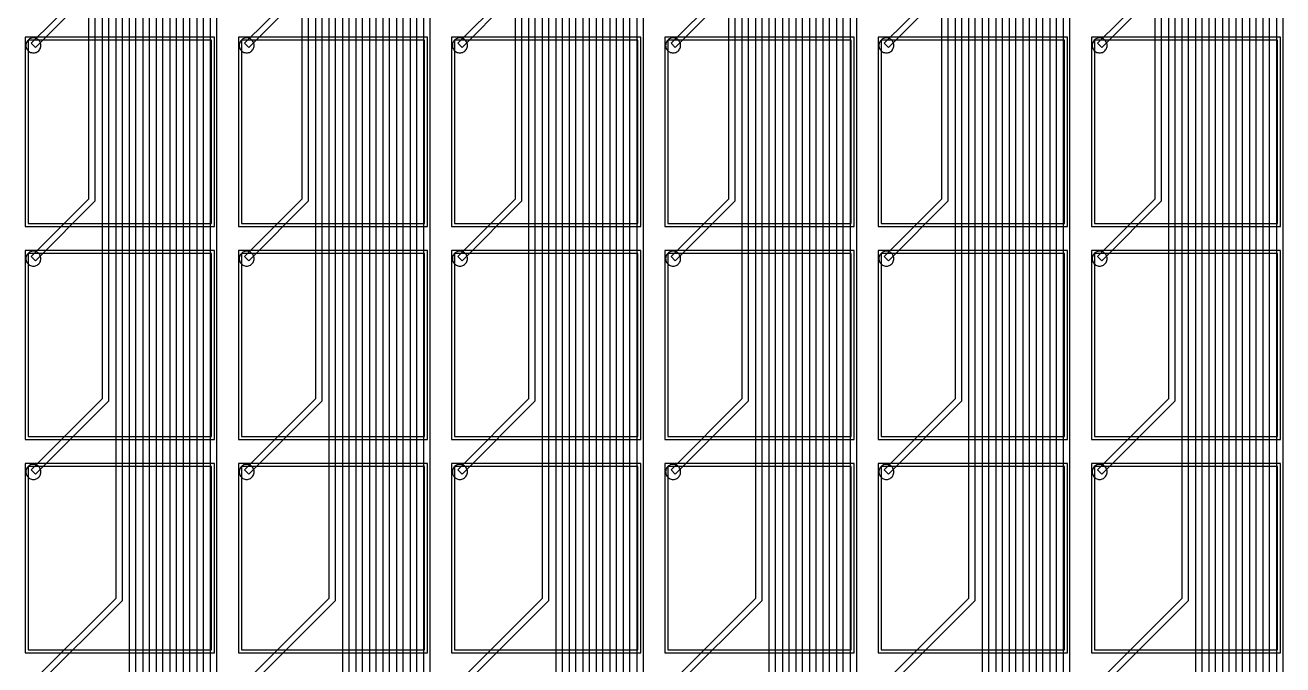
# Model space of a CAD drawing. Header units: metres. Extents: x -1210 to 4965, y 111 to 1966.
# Drawn here: x 1420 to 1838.8, y 1175 to 1388 of the extents above; entities that cross this region are included whole.
import ezdxf

# ---------------------------------------------------------------- set-up
doc = ezdxf.new("R2010")
doc.units = ezdxf.units.M
for name, color, linetype in [('Etching', 1, 'CONTINUOUS'), ('EtchingPad', 2, 'CONTINUOUS'), ('Metal1', 4, 'CONTINUOUS'), ('Metal2', 3, 'CONTINUOUS')]:
    doc.layers.add(name, color=color, linetype=linetype)

msp = doc.modelspace()

# ---------------------------------------------------------------- linework, layer by layer
at = {"layer": 'Etching'}
for points in [[(1425.25, 1381.25), (1425.23, 1381.58), (1425.16, 1381.9), (1425.06, 1382.21), (1424.92, 1382.5), (1424.73, 1382.77), (1424.52, 1383.02), (1424.27, 1383.23), (1424, 1383.42), (1423.71, 1383.56), (1423.4, 1383.66), (1423.08, 1383.73), (1422.75, 1383.75), (1422.42, 1383.73), (1422.1, 1383.66), (1421.79, 1383.56), (1421.5, 1383.42), (1421.23, 1383.23), (1420.98, 1383.02), (1420.77, 1382.77), (1420.58, 1382.5), (1420.44, 1382.21), (1420.34, 1381.9), (1420.27, 1381.58), (1420.25, 1381.25), (1420.27, 1380.92), (1420.34, 1380.6), (1420.44, 1380.29), (1420.58, 1380), (1420.77, 1379.73), (1420.98, 1379.48), (1421.23, 1379.27), (1421.5, 1379.08), (1421.79, 1378.94), (1422.1, 1378.84), (1422.42, 1378.77), (1422.75, 1378.75), (1423.08, 1378.77), (1423.4, 1378.84), (1423.71, 1378.94), (1424, 1379.08), (1424.27, 1379.27), (1424.52, 1379.48), (1424.73, 1379.73), (1424.92, 1380), (1425.06, 1380.29), (1425.16, 1380.6), (1425.23, 1380.92), (1425.25, 1381.25)], [(1496.25, 1381.25), (1496.23, 1381.58), (1496.16, 1381.9), (1496.06, 1382.21), (1495.92, 1382.5), (1495.73, 1382.77), (1495.52, 1383.02), (1495.27, 1383.23), (1495, 1383.42), (1494.71, 1383.56), (1494.4, 1383.66), (1494.08, 1383.73), (1493.75, 1383.75), (1493.42, 1383.73), (1493.1, 1383.66), (1492.79, 1383.56), (1492.5, 1383.42), (1492.23, 1383.23), (1491.98, 1383.02), (1491.77, 1382.77), (1491.58, 1382.5), (1491.44, 1382.21), (1491.34, 1381.9), (1491.27, 1381.58), (1491.25, 1381.25), (1491.27, 1380.92), (1491.34, 1380.6), (1491.44, 1380.29), (1491.58, 1380), (1491.77, 1379.73), (1491.98, 1379.48), (1492.23, 1379.27), (1492.5, 1379.08), (1492.79, 1378.94), (1493.1, 1378.84), (1493.42, 1378.77), (1493.75, 1378.75), (1494.08, 1378.77), (1494.4, 1378.84), (1494.71, 1378.94), (1495, 1379.08), (1495.27, 1379.27), (1495.52, 1379.48), (1495.73, 1379.73), (1495.92, 1380), (1496.06, 1380.29), (1496.16, 1380.6), (1496.23, 1380.92), (1496.25, 1381.25)], [(1567.25, 1381.25), (1567.23, 1381.58), (1567.16, 1381.9), (1567.06, 1382.21), (1566.92, 1382.5), (1566.73, 1382.77), (1566.52, 1383.02), (1566.27, 1383.23), (1566, 1383.42), (1565.71, 1383.56), (1565.4, 1383.66), (1565.08, 1383.73), (1564.75, 1383.75), (1564.42, 1383.73), (1564.1, 1383.66), (1563.79, 1383.56), (1563.5, 1383.42), (1563.23, 1383.23), (1562.98, 1383.02), (1562.77, 1382.77), (1562.58, 1382.5), (1562.44, 1382.21), (1562.34, 1381.9), (1562.27, 1381.58), (1562.25, 1381.25), (1562.27, 1380.92), (1562.34, 1380.6), (1562.44, 1380.29), (1562.58, 1380), (1562.77, 1379.73), (1562.98, 1379.48), (1563.23, 1379.27), (1563.5, 1379.08), (1563.79, 1378.94), (1564.1, 1378.84), (1564.42, 1378.77), (1564.75, 1378.75), (1565.08, 1378.77), (1565.4, 1378.84), (1565.71, 1378.94), (1566, 1379.08), (1566.27, 1379.27), (1566.52, 1379.48), (1566.73, 1379.73), (1566.92, 1380), (1567.06, 1380.29), (1567.16, 1380.6), (1567.23, 1380.92), (1567.25, 1381.25)], [(1638.25, 1381.25), (1638.23, 1381.58), (1638.16, 1381.9), (1638.06, 1382.21), (1637.92, 1382.5), (1637.73, 1382.77), (1637.52, 1383.02), (1637.27, 1383.23), (1637, 1383.42), (1636.71, 1383.56), (1636.4, 1383.66), (1636.08, 1383.73), (1635.75, 1383.75), (1635.42, 1383.73), (1635.1, 1383.66), (1634.79, 1383.56), (1634.5, 1383.42), (1634.23, 1383.23), (1633.98, 1383.02), (1633.77, 1382.77), (1633.58, 1382.5), (1633.44, 1382.21), (1633.34, 1381.9), (1633.27, 1381.58), (1633.25, 1381.25), (1633.27, 1380.92), (1633.34, 1380.6), (1633.44, 1380.29), (1633.58, 1380), (1633.77, 1379.73), (1633.98, 1379.48), (1634.23, 1379.27), (1634.5, 1379.08), (1634.79, 1378.94), (1635.1, 1378.84), (1635.42, 1378.77), (1635.75, 1378.75), (1636.08, 1378.77), (1636.4, 1378.84), (1636.71, 1378.94), (1637, 1379.08), (1637.27, 1379.27), (1637.52, 1379.48), (1637.73, 1379.73), (1637.92, 1380), (1638.06, 1380.29), (1638.16, 1380.6), (1638.23, 1380.92), (1638.25, 1381.25)], [(1709.25, 1381.25), (1709.23, 1381.58), (1709.16, 1381.9), (1709.06, 1382.21), (1708.92, 1382.5), (1708.73, 1382.77), (1708.52, 1383.02), (1708.27, 1383.23), (1708, 1383.42), (1707.71, 1383.56), (1707.4, 1383.66), (1707.08, 1383.73), (1706.75, 1383.75), (1706.42, 1383.73), (1706.1, 1383.66), (1705.79, 1383.56), (1705.5, 1383.42), (1705.23, 1383.23), (1704.98, 1383.02), (1704.77, 1382.77), (1704.58, 1382.5), (1704.44, 1382.21), (1704.34, 1381.9), (1704.27, 1381.58), (1704.25, 1381.25), (1704.27, 1380.92), (1704.34, 1380.6), (1704.44, 1380.29), (1704.58, 1380), (1704.77, 1379.73), (1704.98, 1379.48), (1705.23, 1379.27), (1705.5, 1379.08), (1705.79, 1378.94), (1706.1, 1378.84), (1706.42, 1378.77), (1706.75, 1378.75), (1707.08, 1378.77), (1707.4, 1378.84), (1707.71, 1378.94), (1708, 1379.08), (1708.27, 1379.27), (1708.52, 1379.48), (1708.73, 1379.73), (1708.92, 1380), (1709.06, 1380.29), (1709.16, 1380.6), (1709.23, 1380.92), (1709.25, 1381.25)], [(1780.25, 1381.25), (1780.23, 1381.58), (1780.16, 1381.9), (1780.06, 1382.21), (1779.92, 1382.5), (1779.73, 1382.77), (1779.52, 1383.02), (1779.27, 1383.23), (1779, 1383.42), (1778.71, 1383.56), (1778.4, 1383.66), (1778.08, 1383.73), (1777.75, 1383.75), (1777.42, 1383.73), (1777.1, 1383.66), (1776.79, 1383.56), (1776.5, 1383.42), (1776.23, 1383.23), (1775.98, 1383.02), (1775.77, 1382.77), (1775.58, 1382.5), (1775.44, 1382.21), (1775.34, 1381.9), (1775.27, 1381.58), (1775.25, 1381.25), (1775.27, 1380.92), (1775.34, 1380.6), (1775.44, 1380.29), (1775.58, 1380), (1775.77, 1379.73), (1775.98, 1379.48), (1776.23, 1379.27), (1776.5, 1379.08), (1776.79, 1378.94), (1777.1, 1378.84), (1777.42, 1378.77), (1777.75, 1378.75), (1778.08, 1378.77), (1778.4, 1378.84), (1778.71, 1378.94), (1779, 1379.08), (1779.27, 1379.27), (1779.52, 1379.48), (1779.73, 1379.73), (1779.92, 1380), (1780.06, 1380.29), (1780.16, 1380.6), (1780.23, 1380.92), (1780.25, 1381.25)], [(1425.25, 1310.25), (1425.23, 1310.58), (1425.16, 1310.9), (1425.06, 1311.21), (1424.92, 1311.5), (1424.73, 1311.77), (1424.52, 1312.02), (1424.27, 1312.23), (1424, 1312.42), (1423.71, 1312.56), (1423.4, 1312.66), (1423.08, 1312.73), (1422.75, 1312.75), (1422.42, 1312.73), (1422.1, 1312.66), (1421.79, 1312.56), (1421.5, 1312.42), (1421.23, 1312.23), (1420.98, 1312.02), (1420.77, 1311.77), (1420.58, 1311.5), (1420.44, 1311.21), (1420.34, 1310.9), (1420.27, 1310.58), (1420.25, 1310.25), (1420.27, 1309.92), (1420.34, 1309.6), (1420.44, 1309.29), (1420.58, 1309), (1420.77, 1308.73), (1420.98, 1308.48), (1421.23, 1308.27), (1421.5, 1308.08), (1421.79, 1307.94), (1422.1, 1307.84), (1422.42, 1307.77), (1422.75, 1307.75), (1423.08, 1307.77), (1423.4, 1307.84), (1423.71, 1307.94), (1424, 1308.08), (1424.27, 1308.27), (1424.52, 1308.48), (1424.73, 1308.73), (1424.92, 1309), (1425.06, 1309.29), (1425.16, 1309.6), (1425.23, 1309.92), (1425.25, 1310.25)], [(1496.25, 1310.25), (1496.23, 1310.58), (1496.16, 1310.9), (1496.06, 1311.21), (1495.92, 1311.5), (1495.73, 1311.77), (1495.52, 1312.02), (1495.27, 1312.23), (1495, 1312.42), (1494.71, 1312.56), (1494.4, 1312.66), (1494.08, 1312.73), (1493.75, 1312.75), (1493.42, 1312.73), (1493.1, 1312.66), (1492.79, 1312.56), (1492.5, 1312.42), (1492.23, 1312.23), (1491.98, 1312.02), (1491.77, 1311.77), (1491.58, 1311.5), (1491.44, 1311.21), (1491.34, 1310.9), (1491.27, 1310.58), (1491.25, 1310.25), (1491.27, 1309.92), (1491.34, 1309.6), (1491.44, 1309.29), (1491.58, 1309), (1491.77, 1308.73), (1491.98, 1308.48), (1492.23, 1308.27), (1492.5, 1308.08), (1492.79, 1307.94), (1493.1, 1307.84), (1493.42, 1307.77), (1493.75, 1307.75), (1494.08, 1307.77), (1494.4, 1307.84), (1494.71, 1307.94), (1495, 1308.08), (1495.27, 1308.27), (1495.52, 1308.48), (1495.73, 1308.73), (1495.92, 1309), (1496.06, 1309.29), (1496.16, 1309.6), (1496.23, 1309.92), (1496.25, 1310.25)], [(1567.25, 1310.25), (1567.23, 1310.58), (1567.16, 1310.9), (1567.06, 1311.21), (1566.92, 1311.5), (1566.73, 1311.77), (1566.52, 1312.02), (1566.27, 1312.23), (1566, 1312.42), (1565.71, 1312.56), (1565.4, 1312.66), (1565.08, 1312.73), (1564.75, 1312.75), (1564.42, 1312.73), (1564.1, 1312.66), (1563.79, 1312.56), (1563.5, 1312.42), (1563.23, 1312.23), (1562.98, 1312.02), (1562.77, 1311.77), (1562.58, 1311.5), (1562.44, 1311.21), (1562.34, 1310.9), (1562.27, 1310.58), (1562.25, 1310.25), (1562.27, 1309.92), (1562.34, 1309.6), (1562.44, 1309.29), (1562.58, 1309), (1562.77, 1308.73), (1562.98, 1308.48), (1563.23, 1308.27), (1563.5, 1308.08), (1563.79, 1307.94), (1564.1, 1307.84), (1564.42, 1307.77), (1564.75, 1307.75), (1565.08, 1307.77), (1565.4, 1307.84), (1565.71, 1307.94), (1566, 1308.08), (1566.27, 1308.27), (1566.52, 1308.48), (1566.73, 1308.73), (1566.92, 1309), (1567.06, 1309.29), (1567.16, 1309.6), (1567.23, 1309.92), (1567.25, 1310.25)], [(1638.25, 1310.25), (1638.23, 1310.58), (1638.16, 1310.9), (1638.06, 1311.21), (1637.92, 1311.5), (1637.73, 1311.77), (1637.52, 1312.02), (1637.27, 1312.23), (1637, 1312.42), (1636.71, 1312.56), (1636.4, 1312.66), (1636.08, 1312.73), (1635.75, 1312.75), (1635.42, 1312.73), (1635.1, 1312.66), (1634.79, 1312.56), (1634.5, 1312.42), (1634.23, 1312.23), (1633.98, 1312.02), (1633.77, 1311.77), (1633.58, 1311.5), (1633.44, 1311.21), (1633.34, 1310.9), (1633.27, 1310.58), (1633.25, 1310.25), (1633.27, 1309.92), (1633.34, 1309.6), (1633.44, 1309.29), (1633.58, 1309), (1633.77, 1308.73), (1633.98, 1308.48), (1634.23, 1308.27), (1634.5, 1308.08), (1634.79, 1307.94), (1635.1, 1307.84), (1635.42, 1307.77), (1635.75, 1307.75), (1636.08, 1307.77), (1636.4, 1307.84), (1636.71, 1307.94), (1637, 1308.08), (1637.27, 1308.27), (1637.52, 1308.48), (1637.73, 1308.73), (1637.92, 1309), (1638.06, 1309.29), (1638.16, 1309.6), (1638.23, 1309.92), (1638.25, 1310.25)], [(1709.25, 1310.25), (1709.23, 1310.58), (1709.16, 1310.9), (1709.06, 1311.21), (1708.92, 1311.5), (1708.73, 1311.77), (1708.52, 1312.02), (1708.27, 1312.23), (1708, 1312.42), (1707.71, 1312.56), (1707.4, 1312.66), (1707.08, 1312.73), (1706.75, 1312.75), (1706.42, 1312.73), (1706.1, 1312.66), (1705.79, 1312.56), (1705.5, 1312.42), (1705.23, 1312.23), (1704.98, 1312.02), (1704.77, 1311.77), (1704.58, 1311.5), (1704.44, 1311.21), (1704.34, 1310.9), (1704.27, 1310.58), (1704.25, 1310.25), (1704.27, 1309.92), (1704.34, 1309.6), (1704.44, 1309.29), (1704.58, 1309), (1704.77, 1308.73), (1704.98, 1308.48), (1705.23, 1308.27), (1705.5, 1308.08), (1705.79, 1307.94), (1706.1, 1307.84), (1706.42, 1307.77), (1706.75, 1307.75), (1707.08, 1307.77), (1707.4, 1307.84), (1707.71, 1307.94), (1708, 1308.08), (1708.27, 1308.27), (1708.52, 1308.48), (1708.73, 1308.73), (1708.92, 1309), (1709.06, 1309.29), (1709.16, 1309.6), (1709.23, 1309.92), (1709.25, 1310.25)], [(1780.25, 1310.25), (1780.23, 1310.58), (1780.16, 1310.9), (1780.06, 1311.21), (1779.92, 1311.5), (1779.73, 1311.77), (1779.52, 1312.02), (1779.27, 1312.23), (1779, 1312.42), (1778.71, 1312.56), (1778.4, 1312.66), (1778.08, 1312.73), (1777.75, 1312.75), (1777.42, 1312.73), (1777.1, 1312.66), (1776.79, 1312.56), (1776.5, 1312.42), (1776.23, 1312.23), (1775.98, 1312.02), (1775.77, 1311.77), (1775.58, 1311.5), (1775.44, 1311.21), (1775.34, 1310.9), (1775.27, 1310.58), (1775.25, 1310.25), (1775.27, 1309.92), (1775.34, 1309.6), (1775.44, 1309.29), (1775.58, 1309), (1775.77, 1308.73), (1775.98, 1308.48), (1776.23, 1308.27), (1776.5, 1308.08), (1776.79, 1307.94), (1777.1, 1307.84), (1777.42, 1307.77), (1777.75, 1307.75), (1778.08, 1307.77), (1778.4, 1307.84), (1778.71, 1307.94), (1779, 1308.08), (1779.27, 1308.27), (1779.52, 1308.48), (1779.73, 1308.73), (1779.92, 1309), (1780.06, 1309.29), (1780.16, 1309.6), (1780.23, 1309.92), (1780.25, 1310.25)], [(1425.25, 1239.25), (1425.23, 1239.58), (1425.16, 1239.9), (1425.06, 1240.21), (1424.92, 1240.5), (1424.73, 1240.77), (1424.52, 1241.02), (1424.27, 1241.23), (1424, 1241.42), (1423.71, 1241.56), (1423.4, 1241.66), (1423.08, 1241.73), (1422.75, 1241.75), (1422.42, 1241.73), (1422.1, 1241.66), (1421.79, 1241.56), (1421.5, 1241.42), (1421.23, 1241.23), (1420.98, 1241.02), (1420.77, 1240.77), (1420.58, 1240.5), (1420.44, 1240.21), (1420.34, 1239.9), (1420.27, 1239.58), (1420.25, 1239.25), (1420.27, 1238.92), (1420.34, 1238.6), (1420.44, 1238.29), (1420.58, 1238), (1420.77, 1237.73), (1420.98, 1237.48), (1421.23, 1237.27), (1421.5, 1237.08), (1421.79, 1236.94), (1422.1, 1236.84), (1422.42, 1236.77), (1422.75, 1236.75), (1423.08, 1236.77), (1423.4, 1236.84), (1423.71, 1236.94), (1424, 1237.08), (1424.27, 1237.27), (1424.52, 1237.48), (1424.73, 1237.73), (1424.92, 1238), (1425.06, 1238.29), (1425.16, 1238.6), (1425.23, 1238.92), (1425.25, 1239.25)], [(1496.25, 1239.25), (1496.23, 1239.58), (1496.16, 1239.9), (1496.06, 1240.21), (1495.92, 1240.5), (1495.73, 1240.77), (1495.52, 1241.02), (1495.27, 1241.23), (1495, 1241.42), (1494.71, 1241.56), (1494.4, 1241.66), (1494.08, 1241.73), (1493.75, 1241.75), (1493.42, 1241.73), (1493.1, 1241.66), (1492.79, 1241.56), (1492.5, 1241.42), (1492.23, 1241.23), (1491.98, 1241.02), (1491.77, 1240.77), (1491.58, 1240.5), (1491.44, 1240.21), (1491.34, 1239.9), (1491.27, 1239.58), (1491.25, 1239.25), (1491.27, 1238.92), (1491.34, 1238.6), (1491.44, 1238.29), (1491.58, 1238), (1491.77, 1237.73), (1491.98, 1237.48), (1492.23, 1237.27), (1492.5, 1237.08), (1492.79, 1236.94), (1493.1, 1236.84), (1493.42, 1236.77), (1493.75, 1236.75), (1494.08, 1236.77), (1494.4, 1236.84), (1494.71, 1236.94), (1495, 1237.08), (1495.27, 1237.27), (1495.52, 1237.48), (1495.73, 1237.73), (1495.92, 1238), (1496.06, 1238.29), (1496.16, 1238.6), (1496.23, 1238.92), (1496.25, 1239.25)], [(1567.25, 1239.25), (1567.23, 1239.58), (1567.16, 1239.9), (1567.06, 1240.21), (1566.92, 1240.5), (1566.73, 1240.77), (1566.52, 1241.02), (1566.27, 1241.23), (1566, 1241.42), (1565.71, 1241.56), (1565.4, 1241.66), (1565.08, 1241.73), (1564.75, 1241.75), (1564.42, 1241.73), (1564.1, 1241.66), (1563.79, 1241.56), (1563.5, 1241.42), (1563.23, 1241.23), (1562.98, 1241.02), (1562.77, 1240.77), (1562.58, 1240.5), (1562.44, 1240.21), (1562.34, 1239.9), (1562.27, 1239.58), (1562.25, 1239.25), (1562.27, 1238.92), (1562.34, 1238.6), (1562.44, 1238.29), (1562.58, 1238), (1562.77, 1237.73), (1562.98, 1237.48), (1563.23, 1237.27), (1563.5, 1237.08), (1563.79, 1236.94), (1564.1, 1236.84), (1564.42, 1236.77), (1564.75, 1236.75), (1565.08, 1236.77), (1565.4, 1236.84), (1565.71, 1236.94), (1566, 1237.08), (1566.27, 1237.27), (1566.52, 1237.48), (1566.73, 1237.73), (1566.92, 1238), (1567.06, 1238.29), (1567.16, 1238.6), (1567.23, 1238.92), (1567.25, 1239.25)], [(1638.25, 1239.25), (1638.23, 1239.58), (1638.16, 1239.9), (1638.06, 1240.21), (1637.92, 1240.5), (1637.73, 1240.77), (1637.52, 1241.02), (1637.27, 1241.23), (1637, 1241.42), (1636.71, 1241.56), (1636.4, 1241.66), (1636.08, 1241.73), (1635.75, 1241.75), (1635.42, 1241.73), (1635.1, 1241.66), (1634.79, 1241.56), (1634.5, 1241.42), (1634.23, 1241.23), (1633.98, 1241.02), (1633.77, 1240.77), (1633.58, 1240.5), (1633.44, 1240.21), (1633.34, 1239.9), (1633.27, 1239.58), (1633.25, 1239.25), (1633.27, 1238.92), (1633.34, 1238.6), (1633.44, 1238.29), (1633.58, 1238), (1633.77, 1237.73), (1633.98, 1237.48), (1634.23, 1237.27), (1634.5, 1237.08), (1634.79, 1236.94), (1635.1, 1236.84), (1635.42, 1236.77), (1635.75, 1236.75), (1636.08, 1236.77), (1636.4, 1236.84), (1636.71, 1236.94), (1637, 1237.08), (1637.27, 1237.27), (1637.52, 1237.48), (1637.73, 1237.73), (1637.92, 1238), (1638.06, 1238.29), (1638.16, 1238.6), (1638.23, 1238.92), (1638.25, 1239.25)], [(1709.25, 1239.25), (1709.23, 1239.58), (1709.16, 1239.9), (1709.06, 1240.21), (1708.92, 1240.5), (1708.73, 1240.77), (1708.52, 1241.02), (1708.27, 1241.23), (1708, 1241.42), (1707.71, 1241.56), (1707.4, 1241.66), (1707.08, 1241.73), (1706.75, 1241.75), (1706.42, 1241.73), (1706.1, 1241.66), (1705.79, 1241.56), (1705.5, 1241.42), (1705.23, 1241.23), (1704.98, 1241.02), (1704.77, 1240.77), (1704.58, 1240.5), (1704.44, 1240.21), (1704.34, 1239.9), (1704.27, 1239.58), (1704.25, 1239.25), (1704.27, 1238.92), (1704.34, 1238.6), (1704.44, 1238.29), (1704.58, 1238), (1704.77, 1237.73), (1704.98, 1237.48), (1705.23, 1237.27), (1705.5, 1237.08), (1705.79, 1236.94), (1706.1, 1236.84), (1706.42, 1236.77), (1706.75, 1236.75), (1707.08, 1236.77), (1707.4, 1236.84), (1707.71, 1236.94), (1708, 1237.08), (1708.27, 1237.27), (1708.52, 1237.48), (1708.73, 1237.73), (1708.92, 1238), (1709.06, 1238.29), (1709.16, 1238.6), (1709.23, 1238.92), (1709.25, 1239.25)], [(1780.25, 1239.25), (1780.23, 1239.58), (1780.16, 1239.9), (1780.06, 1240.21), (1779.92, 1240.5), (1779.73, 1240.77), (1779.52, 1241.02), (1779.27, 1241.23), (1779, 1241.42), (1778.71, 1241.56), (1778.4, 1241.66), (1778.08, 1241.73), (1777.75, 1241.75), (1777.42, 1241.73), (1777.1, 1241.66), (1776.79, 1241.56), (1776.5, 1241.42), (1776.23, 1241.23), (1775.98, 1241.02), (1775.77, 1240.77), (1775.58, 1240.5), (1775.44, 1240.21), (1775.34, 1239.9), (1775.27, 1239.58), (1775.25, 1239.25), (1775.27, 1238.92), (1775.34, 1238.6), (1775.44, 1238.29), (1775.58, 1238), (1775.77, 1237.73), (1775.98, 1237.48), (1776.23, 1237.27), (1776.5, 1237.08), (1776.79, 1236.94), (1777.1, 1236.84), (1777.42, 1236.77), (1777.75, 1236.75), (1778.08, 1236.77), (1778.4, 1236.84), (1778.71, 1236.94), (1779, 1237.08), (1779.27, 1237.27), (1779.52, 1237.48), (1779.73, 1237.73), (1779.92, 1238), (1780.06, 1238.29), (1780.16, 1238.6), (1780.23, 1238.92), (1780.25, 1239.25)]]:
    msp.add_lwpolyline(points, close=True, dxfattribs=at)
at = {"layer": 'EtchingPad'}
for points in [[(1421, 1322), (1482, 1322), (1482, 1383), (1421, 1383), (1421, 1322)], [(1492, 1322), (1553, 1322), (1553, 1383), (1492, 1383), (1492, 1322)], [(1563, 1322), (1624, 1322), (1624, 1383), (1563, 1383), (1563, 1322)], [(1634, 1322), (1695, 1322), (1695, 1383), (1634, 1383), (1634, 1322)], [(1705, 1322), (1766, 1322), (1766, 1383), (1705, 1383), (1705, 1322)], [(1776, 1322), (1837, 1322), (1837, 1383), (1776, 1383), (1776, 1322)], [(1421, 1251), (1482, 1251), (1482, 1312), (1421, 1312), (1421, 1251)], [(1492, 1251), (1553, 1251), (1553, 1312), (1492, 1312), (1492, 1251)], [(1563, 1251), (1624, 1251), (1624, 1312), (1563, 1312), (1563, 1251)], [(1634, 1251), (1695, 1251), (1695, 1312), (1634, 1312), (1634, 1251)], [(1705, 1251), (1766, 1251), (1766, 1312), (1705, 1312), (1705, 1251)], [(1776, 1251), (1837, 1251), (1837, 1312), (1776, 1312), (1776, 1251)], [(1421, 1180), (1482, 1180), (1482, 1241), (1421, 1241), (1421, 1180)], [(1492, 1180), (1553, 1180), (1553, 1241), (1492, 1241), (1492, 1180)], [(1563, 1180), (1624, 1180), (1624, 1241), (1563, 1241), (1563, 1180)], [(1634, 1180), (1695, 1180), (1695, 1241), (1634, 1241), (1634, 1180)], [(1705, 1180), (1766, 1180), (1766, 1241), (1705, 1241), (1705, 1180)], [(1776, 1180), (1837, 1180), (1837, 1241), (1776, 1241), (1776, 1180)]]:
    msp.add_lwpolyline(points, close=True, dxfattribs=at)
at = {"layer": 'Metal1'}
for points in [[(1483.75, 1665.5), (1483.75, 730.84), (1423.46, 670.54), (1422.04, 671.96), (1481.75, 731.66), (1481.75, 1665.5)], [(1479.25, 1665.5), (1479.25, 797.34), (1423.46, 741.54), (1422.04, 742.96), (1477.25, 798.16), (1477.25, 1665.5)], [(1474.75, 1665.5), (1474.75, 863.84), (1423.46, 812.54), (1422.04, 813.96), (1472.75, 864.66), (1472.75, 1665.5)], [(1470.25, 1665.5), (1470.25, 930.34), (1423.46, 883.54), (1422.04, 884.96), (1468.25, 931.16), (1468.25, 1665.5)], [(1465.75, 1665.5), (1465.75, 996.84), (1423.46, 954.54), (1422.04, 955.96), (1463.75, 997.66), (1463.75, 1665.5)], [(1461.25, 1665.5), (1461.25, 1063.34), (1423.46, 1025.54), (1422.04, 1026.96), (1459.25, 1064.16), (1459.25, 1665.5)], [(1456.75, 1665.5), (1456.75, 1129.84), (1423.46, 1096.54), (1422.04, 1097.96), (1454.75, 1130.66), (1454.75, 1665.5)], [(1452.25, 1665.5), (1452.25, 1196.34), (1423.46, 1167.54), (1422.04, 1168.96), (1450.25, 1197.16), (1450.25, 1665.5)], [(1447.75, 1665.5), (1447.75, 1262.84), (1423.46, 1238.54), (1422.04, 1239.96), (1445.75, 1263.66), (1445.75, 1665.5)], [(1443.25, 1665.5), (1443.25, 1329.34), (1423.46, 1309.54), (1422.04, 1310.96), (1441.25, 1330.16), (1441.25, 1665.5)], [(1438.75, 1665.5), (1438.75, 1395.84), (1423.46, 1380.54), (1422.04, 1381.96), (1436.75, 1396.66), (1436.75, 1665.5)], [(1554.75, 1665.5), (1554.75, 730.84), (1494.46, 670.54), (1493.04, 671.96), (1552.75, 731.66), (1552.75, 1665.5)], [(1550.25, 1665.5), (1550.25, 797.34), (1494.46, 741.54), (1493.04, 742.96), (1548.25, 798.16), (1548.25, 1665.5)], [(1545.75, 1665.5), (1545.75, 863.84), (1494.46, 812.54), (1493.04, 813.96), (1543.75, 864.66), (1543.75, 1665.5)], [(1541.25, 1665.5), (1541.25, 930.34), (1494.46, 883.54), (1493.04, 884.96), (1539.25, 931.16), (1539.25, 1665.5)], [(1536.75, 1665.5), (1536.75, 996.84), (1494.46, 954.54), (1493.04, 955.96), (1534.75, 997.66), (1534.75, 1665.5)], [(1532.25, 1665.5), (1532.25, 1063.34), (1494.46, 1025.54), (1493.04, 1026.96), (1530.25, 1064.16), (1530.25, 1665.5)], [(1527.75, 1665.5), (1527.75, 1129.84), (1494.46, 1096.54), (1493.04, 1097.96), (1525.75, 1130.66), (1525.75, 1665.5)], [(1523.25, 1665.5), (1523.25, 1196.34), (1494.46, 1167.54), (1493.04, 1168.96), (1521.25, 1197.16), (1521.25, 1665.5)], [(1518.75, 1665.5), (1518.75, 1262.84), (1494.46, 1238.54), (1493.04, 1239.96), (1516.75, 1263.66), (1516.75, 1665.5)], [(1514.25, 1665.5), (1514.25, 1329.34), (1494.46, 1309.54), (1493.04, 1310.96), (1512.25, 1330.16), (1512.25, 1665.5)], [(1509.75, 1665.5), (1509.75, 1395.84), (1494.46, 1380.54), (1493.04, 1381.96), (1507.75, 1396.66), (1507.75, 1665.5)], [(1625.75, 1665.5), (1625.75, 730.84), (1565.46, 670.54), (1564.04, 671.96), (1623.75, 731.66), (1623.75, 1665.5)], [(1621.25, 1665.5), (1621.25, 797.34), (1565.46, 741.54), (1564.04, 742.96), (1619.25, 798.16), (1619.25, 1665.5)], [(1616.75, 1665.5), (1616.75, 863.84), (1565.46, 812.54), (1564.04, 813.96), (1614.75, 864.66), (1614.75, 1665.5)], [(1612.25, 1665.5), (1612.25, 930.34), (1565.46, 883.54), (1564.04, 884.96), (1610.25, 931.16), (1610.25, 1665.5)], [(1607.75, 1665.5), (1607.75, 996.84), (1565.46, 954.54), (1564.04, 955.96), (1605.75, 997.66), (1605.75, 1665.5)], [(1603.25, 1665.5), (1603.25, 1063.34), (1565.46, 1025.54), (1564.04, 1026.96), (1601.25, 1064.16), (1601.25, 1665.5)], [(1598.75, 1665.5), (1598.75, 1129.84), (1565.46, 1096.54), (1564.04, 1097.96), (1596.75, 1130.66), (1596.75, 1665.5)], [(1594.25, 1665.5), (1594.25, 1196.34), (1565.46, 1167.54), (1564.04, 1168.96), (1592.25, 1197.16), (1592.25, 1665.5)], [(1589.75, 1665.5), (1589.75, 1262.84), (1565.46, 1238.54), (1564.04, 1239.96), (1587.75, 1263.66), (1587.75, 1665.5)], [(1585.25, 1665.5), (1585.25, 1329.34), (1565.46, 1309.54), (1564.04, 1310.96), (1583.25, 1330.16), (1583.25, 1665.5)], [(1580.75, 1665.5), (1580.75, 1395.84), (1565.46, 1380.54), (1564.04, 1381.96), (1578.75, 1396.66), (1578.75, 1665.5)], [(1696.75, 1665.5), (1696.75, 730.84), (1636.46, 670.54), (1635.04, 671.96), (1694.75, 731.66), (1694.75, 1665.5)], [(1692.25, 1665.5), (1692.25, 797.34), (1636.46, 741.54), (1635.04, 742.96), (1690.25, 798.16), (1690.25, 1665.5)], [(1687.75, 1665.5), (1687.75, 863.84), (1636.46, 812.54), (1635.04, 813.96), (1685.75, 864.66), (1685.75, 1665.5)], [(1683.25, 1665.5), (1683.25, 930.34), (1636.46, 883.54), (1635.04, 884.96), (1681.25, 931.16), (1681.25, 1665.5)], [(1678.75, 1665.5), (1678.75, 996.84), (1636.46, 954.54), (1635.04, 955.96), (1676.75, 997.66), (1676.75, 1665.5)], [(1674.25, 1665.5), (1674.25, 1063.34), (1636.46, 1025.54), (1635.04, 1026.96), (1672.25, 1064.16), (1672.25, 1665.5)], [(1669.75, 1665.5), (1669.75, 1129.84), (1636.46, 1096.54), (1635.04, 1097.96), (1667.75, 1130.66), (1667.75, 1665.5)], [(1665.25, 1665.5), (1665.25, 1196.34), (1636.46, 1167.54), (1635.04, 1168.96), (1663.25, 1197.16), (1663.25, 1665.5)], [(1660.75, 1665.5), (1660.75, 1262.84), (1636.46, 1238.54), (1635.04, 1239.96), (1658.75, 1263.66), (1658.75, 1665.5)], [(1656.25, 1665.5), (1656.25, 1329.34), (1636.46, 1309.54), (1635.04, 1310.96), (1654.25, 1330.16), (1654.25, 1665.5)], [(1651.75, 1665.5), (1651.75, 1395.84), (1636.46, 1380.54), (1635.04, 1381.96), (1649.75, 1396.66), (1649.75, 1665.5)], [(1767.75, 1665.5), (1767.75, 730.84), (1707.46, 670.54), (1706.04, 671.96), (1765.75, 731.66), (1765.75, 1665.5)], [(1763.25, 1665.5), (1763.25, 797.34), (1707.46, 741.54), (1706.04, 742.96), (1761.25, 798.16), (1761.25, 1665.5)], [(1758.75, 1665.5), (1758.75, 863.84), (1707.46, 812.54), (1706.04, 813.96), (1756.75, 864.66), (1756.75, 1665.5)], [(1754.25, 1665.5), (1754.25, 930.34), (1707.46, 883.54), (1706.04, 884.96), (1752.25, 931.16), (1752.25, 1665.5)], [(1749.75, 1665.5), (1749.75, 996.84), (1707.46, 954.54), (1706.04, 955.96), (1747.75, 997.66), (1747.75, 1665.5)], [(1745.25, 1665.5), (1745.25, 1063.34), (1707.46, 1025.54), (1706.04, 1026.96), (1743.25, 1064.16), (1743.25, 1665.5)], [(1740.75, 1665.5), (1740.75, 1129.84), (1707.46, 1096.54), (1706.04, 1097.96), (1738.75, 1130.66), (1738.75, 1665.5)], [(1736.25, 1665.5), (1736.25, 1196.34), (1707.46, 1167.54), (1706.04, 1168.96), (1734.25, 1197.16), (1734.25, 1665.5)], [(1731.75, 1665.5), (1731.75, 1262.84), (1707.46, 1238.54), (1706.04, 1239.96), (1729.75, 1263.66), (1729.75, 1665.5)], [(1727.25, 1665.5), (1727.25, 1329.34), (1707.46, 1309.54), (1706.04, 1310.96), (1725.25, 1330.16), (1725.25, 1665.5)], [(1722.75, 1665.5), (1722.75, 1395.84), (1707.46, 1380.54), (1706.04, 1381.96), (1720.75, 1396.66), (1720.75, 1665.5)], [(1838.75, 1665.5), (1838.75, 730.84), (1778.46, 670.54), (1777.04, 671.96), (1836.75, 731.66), (1836.75, 1665.5)], [(1834.25, 1665.5), (1834.25, 797.34), (1778.46, 741.54), (1777.04, 742.96), (1832.25, 798.16), (1832.25, 1665.5)], [(1829.75, 1665.5), (1829.75, 863.84), (1778.46, 812.54), (1777.04, 813.96), (1827.75, 864.66), (1827.75, 1665.5)], [(1825.25, 1665.5), (1825.25, 930.34), (1778.46, 883.54), (1777.04, 884.96), (1823.25, 931.16), (1823.25, 1665.5)], [(1820.75, 1665.5), (1820.75, 996.84), (1778.46, 954.54), (1777.04, 955.96), (1818.75, 997.66), (1818.75, 1665.5)], [(1816.25, 1665.5), (1816.25, 1063.34), (1778.46, 1025.54), (1777.04, 1026.96), (1814.25, 1064.16), (1814.25, 1665.5)], [(1811.75, 1665.5), (1811.75, 1129.84), (1778.46, 1096.54), (1777.04, 1097.96), (1809.75, 1130.66), (1809.75, 1665.5)], [(1807.25, 1665.5), (1807.25, 1196.34), (1778.46, 1167.54), (1777.04, 1168.96), (1805.25, 1197.16), (1805.25, 1665.5)], [(1802.75, 1665.5), (1802.75, 1262.84), (1778.46, 1238.54), (1777.04, 1239.96), (1800.75, 1263.66), (1800.75, 1665.5)], [(1798.25, 1665.5), (1798.25, 1329.34), (1778.46, 1309.54), (1777.04, 1310.96), (1796.25, 1330.16), (1796.25, 1665.5)], [(1793.75, 1665.5), (1793.75, 1395.84), (1778.46, 1380.54), (1777.04, 1381.96), (1791.75, 1396.66), (1791.75, 1665.5)]]:
    msp.add_lwpolyline(points, close=True, dxfattribs=at)
at = {"layer": 'Metal2'}
for points in [[(1420, 1321), (1483, 1321), (1483, 1384), (1420, 1384), (1420, 1321)], [(1491, 1321), (1554, 1321), (1554, 1384), (1491, 1384), (1491, 1321)], [(1562, 1321), (1625, 1321), (1625, 1384), (1562, 1384), (1562, 1321)], [(1633, 1321), (1696, 1321), (1696, 1384), (1633, 1384), (1633, 1321)], [(1704, 1321), (1767, 1321), (1767, 1384), (1704, 1384), (1704, 1321)], [(1775, 1321), (1838, 1321), (1838, 1384), (1775, 1384), (1775, 1321)], [(1420, 1250), (1483, 1250), (1483, 1313), (1420, 1313), (1420, 1250)], [(1491, 1250), (1554, 1250), (1554, 1313), (1491, 1313), (1491, 1250)], [(1562, 1250), (1625, 1250), (1625, 1313), (1562, 1313), (1562, 1250)], [(1633, 1250), (1696, 1250), (1696, 1313), (1633, 1313), (1633, 1250)], [(1704, 1250), (1767, 1250), (1767, 1313), (1704, 1313), (1704, 1250)], [(1775, 1250), (1838, 1250), (1838, 1313), (1775, 1313), (1775, 1250)], [(1420, 1179), (1483, 1179), (1483, 1242), (1420, 1242), (1420, 1179)], [(1491, 1179), (1554, 1179), (1554, 1242), (1491, 1242), (1491, 1179)], [(1562, 1179), (1625, 1179), (1625, 1242), (1562, 1242), (1562, 1179)], [(1633, 1179), (1696, 1179), (1696, 1242), (1633, 1242), (1633, 1179)], [(1704, 1179), (1767, 1179), (1767, 1242), (1704, 1242), (1704, 1179)], [(1775, 1179), (1838, 1179), (1838, 1242), (1775, 1242), (1775, 1179)]]:
    msp.add_lwpolyline(points, close=True, dxfattribs=at)

doc.saveas('drawing.dxf')
